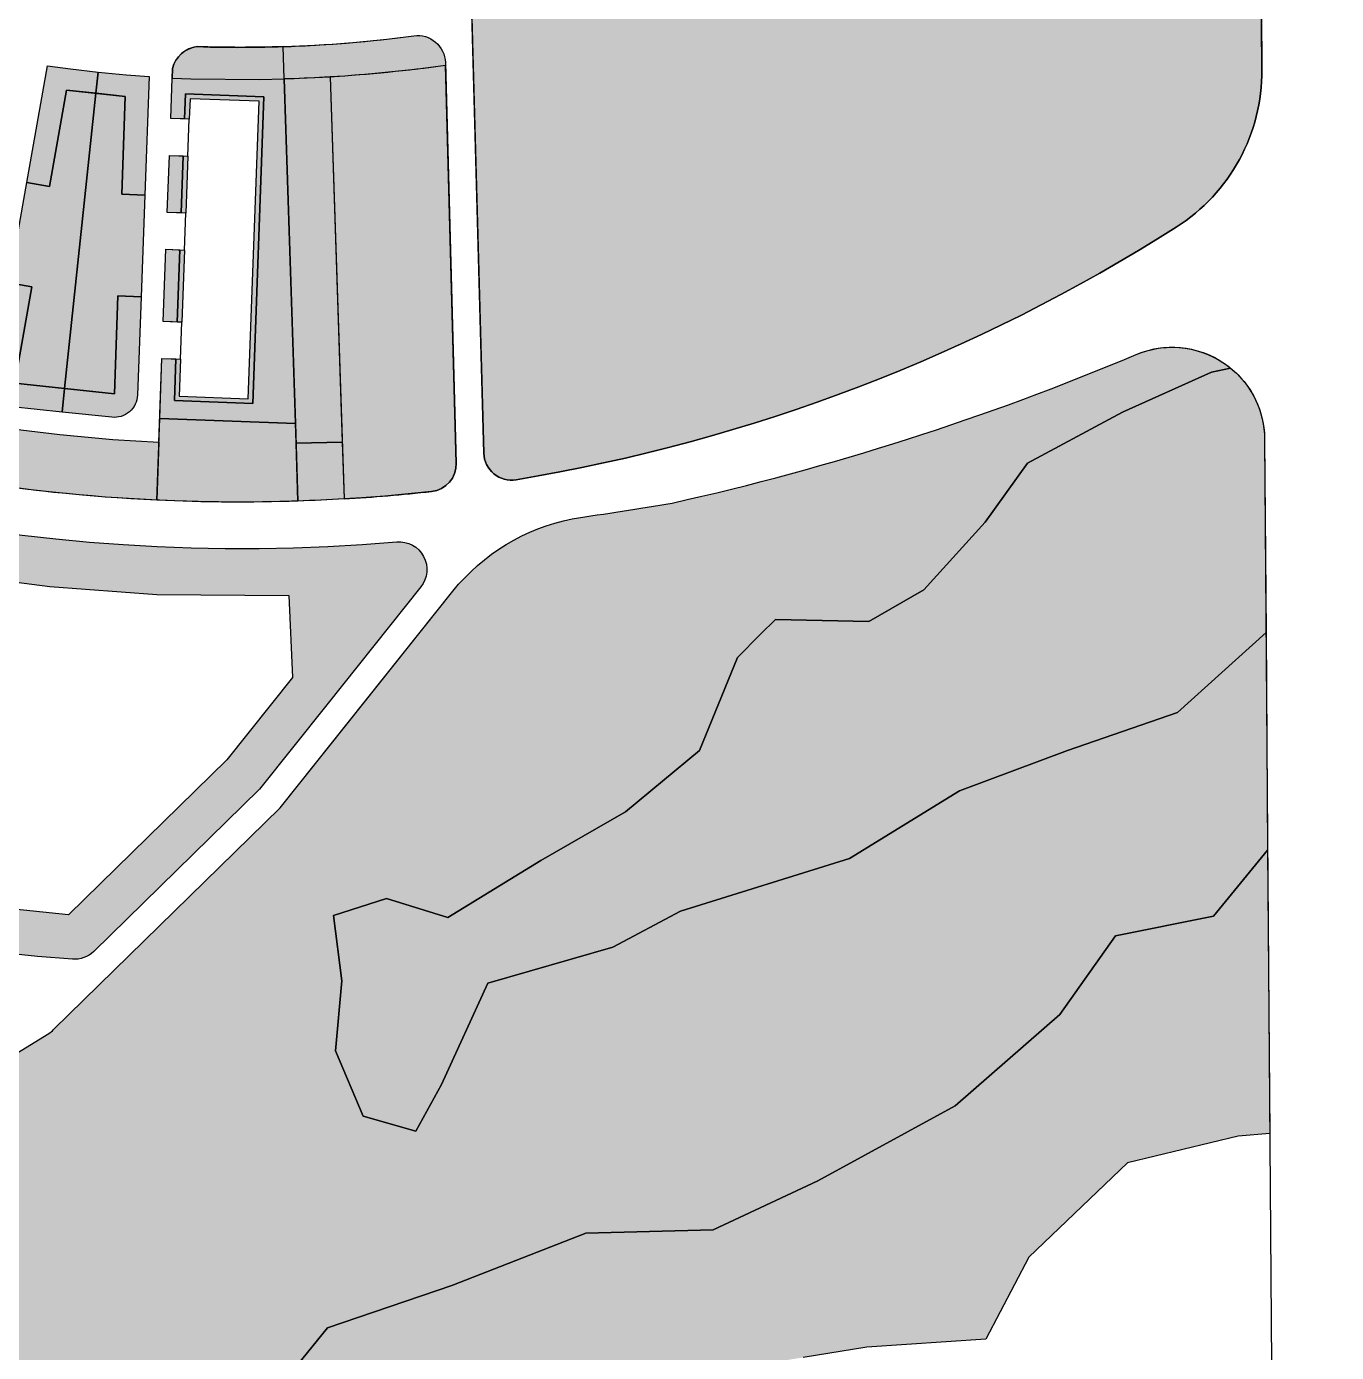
# Model space of a CAD drawing. Header units: millimetres. Extents: x 2240546 to 2245671, y 376439 to 383894.
# Drawn here: x 2243664.8 to 2243948, y 377702.7 to 377989.4 of the extents above; entities that cross this region are included whole.
import ezdxf

# ---------------------------------------------------------------- set-up
doc = ezdxf.new("R2010")
doc.units = ezdxf.units.MM
for name, color, linetype, true_color in [('благоустройство_внутридворовые_дороги', 7, 'Continuous', 0x000000), ('благоустройство_внутридворовые_площадки', 7, 'Continuous', 0x000000), ('благоустройство_внутриквартальные_дороги_парковки', 7, 'Continuous', 0x000000), ('благоустройство_зеленые насаждения', 7, 'Continuous', 0x000000), ('благоустройство_озеленение', 7, 'Continuous', 0x000000), ('благоустройство_отмостка', 7, 'Continuous', 0x000000), ('благоустройство_парковка', 7, 'Continuous', 0x000000), ('благоустройство_спорт', 7, 'Continuous', 0x000000)]:
    doc.layers.add(name, color=color, linetype=linetype, true_color=true_color)
for name, color, linetype, transparency in [('благоустройство_штриховка_внутридомовые_площадки', 221, 'Continuous', 0.5), ('благоустройство_штриховка_зеленые насаждения', 90, 'Continuous', 0.5), ('благоустройство_штриховка_озеленение', 105, 'Continuous', 0.5), ('благоустройство_штриховка_отмостка', 160, 'Continuous', 0.5), ('благоустройство_штриховка_парковка', 252, 'Continuous', 0.5), ('благоустройство_штриховка_спорт', 165, 'Continuous', 0.5)]:
    doc.layers.add(name, color=color, linetype=linetype, transparency=transparency)

msp = doc.modelspace()

# ---------------------------------------------------------------- hatches: boundary and pattern name
at = {"layer": 'благоустройство_штриховка_внутридомовые_площадки'}
h = msp.add_hatch(color=256, dxfattribs=at)
h.dxf.hatch_style = 1
edge = h.paths.add_edge_path()
edge.add_line((2243692.982367867, 377887.0305709508), (2243693.630471155, 377904.6666024731))
edge.add_line((2243693.630471155, 377904.6666024731), (2243722.945252201, 377903.5984786483))
edge.add_line((2243722.945252201, 377903.5984786483), (2243723.494365023, 377886.8356011241))
edge.add_arc((2243710.673171795, 378267.970373356), 381.3503606922254, 267.341100443006, 271.9266763524791, ccw=False)
at = {"layer": 'благоустройство_штриховка_зеленые насаждения'}
h = msp.add_hatch(color=256, dxfattribs=at)
h.dxf.hatch_style = 1
h.paths.add_polyline_path([(2243720.504644438, 377978.1034024819), (2243730.495534666, 377978.5452427517), (2243733.083618623, 377899.5382835084), (2243723.084239158, 377899.3555957269)])
h = msp.add_hatch(color=256, dxfattribs=at)
h.dxf.hatch_style = 1
edge = h.paths.add_edge_path()
edge.add_line((2243932.749508908, 377858.44083773), (2243913.622629077, 377841.1223502195))
edge.add_line((2243913.622629077, 377841.1223502195), (2243889.845833889, 377832.8943852551))
edge.add_line((2243889.845833889, 377832.8943852551), (2243866.526787783, 377824.2088951183))
edge.add_line((2243866.526787783, 377824.2088951183), (2243842.749992595, 377809.5800706239))
edge.add_line((2243842.749992595, 377809.5800706239), (2243806.170235829, 377798.1516758945))
edge.add_line((2243806.170235829, 377798.1516758945), (2243791.538146287, 377790.3804872887))
edge.add_line((2243791.538146287, 377790.3804872887), (2243764.56084425, 377782.6092986828))
edge.add_line((2243764.56084425, 377782.6092986828), (2243754.50064044, 377760.6668107548))
edge.add_line((2243754.50064044, 377760.6668107548), (2243749.014190725, 377750.6094939149))
edge.add_line((2243749.014190725, 377750.6094939149), (2243737.582608031, 377753.8099236799))
edge.add_line((2243737.582608031, 377753.8099236799), (2243731.638409234, 377767.9812230021))
edge.add_line((2243731.638409234, 377767.9812230021), (2243733.010722299, 377783.0668238552))
edge.add_line((2243733.010722299, 377783.0668238552), (2243731.181594334, 377797.2373743636))
edge.add_line((2243731.181594334, 377797.2373743636), (2243742.612242845, 377800.8945804872))
edge.add_line((2243742.612242845, 377800.8945804872), (2243755.872953504, 377796.7805980049))
edge.add_line((2243755.872953504, 377796.7805980049), (2243775.991492762, 377809.1232942654))
edge.add_line((2243775.991492762, 377809.1232942654), (2243794.281838235, 377819.6373874638))
edge.add_line((2243794.281838235, 377819.6373874638), (2243810.285306661, 377832.8943852551))
edge.add_line((2243810.285306661, 377832.8943852551), (2243818.515448324, 377853.0082701213))
edge.add_line((2243818.515448324, 377853.0082701213), (2243823.47, 377858.04))
edge.add_line((2243823.47, 377858.04), (2243826.745589987, 377861.2369838994))
edge.add_line((2243826.745589987, 377861.2369838994), (2243846.865063426, 377860.7794587271))
edge.add_line((2243846.865063426, 377860.7794587271), (2243858.75346102, 377867.636345802))
edge.add_line((2243858.75346102, 377867.636345802), (2243872.013237498, 377882.2651702964))
edge.add_line((2243872.013237498, 377882.2651702964), (2243881.157943144, 377895.0646429154))
edge.add_line((2243881.157943144, 377895.0646429154), (2243901.734231483, 377906.0362612862))
edge.add_line((2243901.734231483, 377906.0362612862), (2243920.939140939, 377914.721751423))
edge.add_line((2243920.939140939, 377914.721751423), (2243925.077165638, 377915.6082812217))
edge.add_arc((2243912.444801908, 377900.1026891121), 20.00000000171073, 0.4183101288052171, 50.8303894447086, ccw=False)
edge.add_line((2243932.444268882, 377900.2487055957), (2243932.749508908, 377858.44083773))
h = msp.add_hatch(color=256, dxfattribs=at)
h.dxf.hatch_style = 1
h.paths.add_polyline_path([(2242926.10558696, 377732.527140624), (2242959.244752154, 377723.2508364759), (2242985.314963663, 377709.5557826686), (2243008.29209923, 377683.9343730196), (2243018.013195046, 377667.1474674342), (2243047.617416306, 377661.4048151488), (2243064.40839999, 377666.2638672651), (2243081.641251666, 377670.240068026), (2243118.757228784, 377664.9384670114), (2243134.222608493, 377653.4531624407), (2243150.571724184, 377633.5744050771), (2243184.65067627, 377608.2922080355), (2243210.795622322, 377604.0539224786), (2243221.395783213, 377611.8243622707), (2243246.834487825, 377616.7695279628), (2243253.193463341, 377604.0539224786), (2243246.834487825, 377594.8697224159), (2243229.168175794, 377589.2176765885), (2243226.341341666, 377574.3821795122), (2243246.127312202, 377563.0788366711), (2243288.525153221, 377560.2528137573), (2243339.402562444, 377558.1336709789), (2243382.507579086, 377561.6658252141), (2243415.71961046, 377574.3821795122), (2243437.625239502, 377580.7403566611), (2243462.356768491, 377584.2725108963), (2243480.907750687, 377593.4844170661), (2243512.000123555, 377592.7782857445), (2243546.624637811, 377605.4946400424), (2243568.530266853, 377621.037017254), (2243629.300661345, 377638.6985372441), (2243656.859958643, 377649.29499995), (2243678.058412062, 377657.0661885558), (2243695.970413906, 377658.5795410488), (2243724.235952646, 377645.8631867508), (2243738.368254925, 377649.3953409861), (2243730.594928163, 377665.6438495193), (2243717.876042948, 377675.5341809036), (2243717.876042948, 377693.1957008936), (2243729.888686722, 377708.0319467838), (2243756.740808398, 377717.2153980327), (2243785.712588578, 377728.5187408738), (2243813.270951696, 377729.2256210091), (2243835.883756361, 377739.8220837149), (2243865.561777983, 377756.0713410618), (2243888.174582648, 377775.8520038304), (2243900.187226421, 377792.8073924988), (2243921.38567984, 377797.0456780557), (2243933.093345666, 377811.3464841414), (2243933.540664082, 377750.0785388726), (2243926.725463012, 377749.5334486243), (2243902.783317645, 377743.7713271825), (2243881.500787864, 377723.3803812464), (2243872.189797858, 377705.6499703957), (2243846.473641252, 377703.8767795479), (2243832.72902442, 377701.6602909882), (2243799.032152691, 377696.3407184447), (2243773.75973244, 377688.8054061552), (2243760.901654137, 377680.3834984418), (2243754.251213899, 377669.3018044566), (2243757.798302196, 377659.5492547937), (2243779.080831977, 377655.1170264878), (2243807.900340524, 377662.2090410654), (2243829.181936123, 377656.4469196238), (2243850.908202259, 377648.0242630966), (2243879.727710807, 377641.3755462311), (2243908.990021528, 377637.8291645354), (2243922.816846359, 377627.4730710281), (2243938.796918944, 377609.6388945887), (2243944.337277067, 377536.3779761394), (2243932.127836365, 377538.8187703334), (2243910.845306584, 377543.6950451649), (2243890.450249514, 377547.6847245725), (2243874.931621443, 377556.5499299979), (2243857.639916314, 377565.8584331352), (2243848.328926308, 377562.7560979652), (2243843.895299482, 377545.4682360127), (2243842.565024598, 377533.9432443157), (2243835.028045831, 377530.8401603319), (2243823.943044585, 377545.9115337246), (2243801.773976276, 377554.7767391501), (2243786.69908456, 377559.6530139815), (2243775.615017496, 377569.4048148307), (2243765.860291135, 377580.043211104), (2243745.90897042, 377588.0225699191), (2243728.173528936, 377594.6712867847), (2243710.438087452, 377601.7633013623), (2243693.590118678, 377603.979789922), (2243687.826216969, 377598.2176684804), (2243680.732040375, 377578.2700202562), (2243676.126524098, 377565.382936434), (2243650.853169666, 377560.9507081282), (2243636.222014305, 377565.382936434), (2243629.571574067, 377576.0213327071), (2243625.390176327, 377586.9966951465), (2243593.483196929, 377581.3259289765), (2243545.267271656, 377557.2238623302), (2243510.523182129, 377539.5016884302), (2243490.669950502, 377523.197767683), (2243488.542818543, 377493.424186053), (2243483.579510636, 377482.0819048993), (2243470.10767489, 377486.3351667302), (2243455.216816989, 377509.728855614), (2243438.19976131, 377518.2353792757), (2243403.455671783, 377509.728855614), (2243366.585384477, 377500.5132053758), (2243335.386514883, 377491.2975551375), (2243331.132250964, 377447.3466836758), (2243337.513646843, 377420.4096083513), (2243335.285623249, 377339.9952536402), (2243344.503195075, 377301.7158971621), (2243364.357360883, 377265.5631715995), (2243387.046768455, 377233.662959054), (2243421.790857982, 377215.2324073913), (2243435.262693728, 377198.9277378304), (2243443.447060484, 377181.6383782505), (2243429.168091661, 377160.226050424), (2243409.178469493, 377154.5155971278), (2243394.900434853, 377165.9357549065), (2243379.19403624, 377183.0656171677), (2243359.918128966, 377192.3449165707), (2243349.208668805, 377201.6234671599), (2243332.0748404, 377207.3331716424), (2243317.082156683, 377206.6195521838), (2243307.801060494, 377208.0475399147), (2243296.378819618, 377224.4637827174), (2243274.247118581, 377218.753329421), (2243262.110228628, 377204.478693808), (2243235.694369853, 377188.0624510053), (2243217.133111658, 377176.6422932267), (2243209.993160156, 377158.0844432346), (2243203.567857731, 377131.6760303841), (2243199.080048361, 377096.6487718165), (2243174.093487741, 377024.5597278513), (2243161.241948711, 376979.5934650088), (2243144.821835202, 376959.6083760994), (2243141.252326542, 376982.4486916568), (2243149.819707835, 377017.4220356379), (2243164.812391553, 377063.8162862113), (2243168.381900213, 377103.7864640299), (2243176.234632428, 377133.0501035284), (2243173.378838664, 377170.1650546989), (2243177.662996401, 377193.0053702564), (2243194.796824805, 377201.570301387), (2243202.650491203, 377208.7079936004), (2243205.505350785, 377229.4067019683), (2243216.928525843, 377242.2540986643), (2243249.055037965, 377257.242353736), (2243295.460518909, 377275.0865842694), (2243309.024838653, 377287.9339809654), (2243295.460518909, 377311.4879159814), (2243279.0404054, 377344.3204015866), (2243266.189800551, 377380.0081138399), (2243269.777058665, 377402.5384205244), (2243269.777058665, 377433.9429183988), (2243270.490773561, 377461.0656995216), (2243256.212738921, 377487.4748611856), (2243240.506340308, 377505.3183429055), (2243217.659990193, 377523.8761928976), (2243186.961842044, 377547.4293790999), (2243169.113364562, 377573.1249213055), (2243124.849962487, 377595.2508685905), (2243079.159130621, 377601.6749413454), (2243035.609443442, 377603.1021802626), (2243015.34330346, 377608.2090897145), (2242985.358870207, 377626.7669397065), (2242958.229296537, 377660.3130447704), (2242943.951261897, 377648.179267533), (2242948.948200348, 377620.3428669517), (2242936.097595499, 377601.7850169596), (2242915.394258435, 377569.6668996267), (2242898.259495849, 377571.8077580025), (2242894.689987189, 377598.9305391252), (2242896.832066057, 377614.6331624693), (2242914.680543539, 377627.4805591651), (2242914.680543539, 377644.6104214264), (2242898.259495849, 377646.7520286159), (2242868.275062595, 377634.6182513785), (2242848.285440427, 377613.9187941969), (2242831.15067784, 377591.7928469118), (2242808.305261907, 377576.8038430264), (2242806.16411722, 377555.3915151999), (2242803.308323456, 377521.1317906774), (2242795.454657059, 377481.8752323175), (2242783.317767106, 377446.1875200641), (2242767.446018314, 377439.7821676518), (2242753.167049492, 377446.754372037), (2242723.182616239, 377430.3381292344), (2242699.622551228, 377432.4789876102), (2242689.627740144, 377451.7504570609), (2242698.908836333, 377467.4530804049), (2242710.33201139, 377492.4342543381), (2242727.465839794, 377496.7167199034), (2242732.463712428, 377513.8465821646), (2242730.321633559, 377530.9771932396), (2242744.599668199, 377567.3785249515), (2242754.595413465, 377589.5044722366), (2242777.440829398, 377613.7720267113), (2242800.999960227, 377638.0395811858), (2242830.280954584, 377669.0913878062), (2242855.268449386, 377680.5115455849), (2242875.258071555, 377689.7900961741), (2242891.678185063, 377706.9199584353), (2242892.392834141, 377724.7641889689), (2242898.818136565, 377735.4699784752)])
at = {"layer": 'благоустройство_штриховка_озеленение'}
h = msp.add_hatch(color=256, dxfattribs=at)
h.dxf.hatch_style = 1
edge = h.paths.add_edge_path()
edge.add_line((2243823.017900028, 378339.8824839504), (2243862.783428554, 378356.3869140588))
edge.add_line((2243862.783428554, 378356.3869140588), (2243929.674388277, 378356.3869140588))
edge.add_line((2243929.674388277, 378356.3869140588), (2243931.861215329, 377980.1079108783))
edge.add_arc((2243891.862281383, 377979.8158779129), 40.00000000064896, -57.51696146450041, 0.41831012599982387, ccw=False)
edge.add_arc((2243708.177383625, 378268.3318569487), 382.0257473110445, 279.41204480331146, 302.48303853548856, ccw=False)
edge.add_arc((2243769.670136509, 377897.3682415037), 5.999999999384448, 181.5628942696199, 279.41204480404093, ccw=False)
edge.add_line((2243763.672368582, 377897.2045958942), (2243756.538698326, 378158.7630841313))
edge.add_arc((2243708.05393226, 378279.3194087956), 129.9407555659616, 291.9087691513809, 387.7802836440335)
h = msp.add_hatch(color=256, dxfattribs=at)
h.dxf.hatch_style = 1
edge = h.paths.add_edge_path()
edge.add_line((2243750.065189532, 377868.2842828212), (2243729.729840603, 377842.7888543669))
edge.add_line((2243729.729840603, 377842.7888543669), (2243715.164217213, 377824.5272149753))
edge.add_line((2243715.164217213, 377824.5272149753), (2243679.390310575, 377789.4594794274))
edge.add_arc((2243675.190170497, 377793.7441991757), 6.000000000040395, 265.6852534257291, 314.428877117389, ccw=False)
edge.add_arc((2243710.997436291, 378268.3318569419), 481.9365558429726, 209.3766212396923, 265.6852534258702, ccw=False)
edge.add_arc((2243296.259636924, 378034.8620238502), 6.000000000040554, 129.573413570651, 209.3766212378779, ccw=False)
edge.add_line((2243292.437238602, 378039.4868774768), (2243356.635538968, 378092.5461730609))
edge.add_arc((2243359.001608998, 378089.5763913987), 3.797089742026076, 26.18548165470179, 128.544863079497, ccw=False)
edge.add_arc((2243711.505055718, 378267.761085825), 391.1822117079377, 206.8219656373001, 274.8918008137009)
edge.add_arc((2243745.37450766, 377872.0256065943), 5.999999999999047, -38.576130654556096, 94.89180081271451, ccw=False)
h.paths.add_polyline_path([(2243300.752326224, 378034.034505347), (2243328.166667989, 378056.6922027413), (2243355.577207067, 378079.3467572508), (2243368.568230068, 378056.8141121496), (2243381.221554879, 378037.6070411429), (2243394.954826703, 378019.1523657622), (2243409.722348829, 378001.5122296812), (2243425.474227178, 377984.7463450734), (2243442.158586183, 377968.909690956), (2243459.725024809, 377954.05051456), (2243478.108191085, 377940.2239661592), (2243497.253144562, 377927.4708906144), (2243517.095288005, 377915.8343315073), (2243537.571119912, 377905.3514855703), (2243558.614575407, 377896.056396552), (2243580.155417634, 377887.9802562156), (2243602.122605566, 377881.1496764554), (2243624.444360254, 377875.5869238779), (2243647.047523738, 377871.3101902045), (2243669.856592242, 377868.333588442), (2243693.02170411, 377866.6567493176), (2243721.561479864, 377866.4323857408), (2243722.302927638, 377848.7126170077), (2243708.099357251, 377830.9049012956), (2243673.8749137, 377797.3560426864), (2243650.957872407, 377799.7258923344), (2243621.097379521, 377804.5277182259), (2243597.657290986, 377809.6922263389), (2243574.508970398, 377816.0408024475), (2243551.71375477, 377823.5566237076), (2243529.33039021, 377832.220192725), (2243507.415410726, 377842.0096100857), (2243486.026496996, 377852.8990997235), (2243465.217022425, 377864.8615513959), (2243445.042621611, 377877.8650390867), (2243426.021325357, 377891.5229989057), (2243407.252429103, 377906.4820677938), (2243389.266241506, 377922.3761696066), (2243372.110451031, 377939.1633430788), (2243355.829265494, 377956.8003661568), (2243340.465435142, 377975.2408549956), (2243326.058187414, 377994.4375817704), (2243312.643968228, 378014.3420662411)], flags=16)
h = msp.add_hatch(color=256, dxfattribs=at)
h.dxf.hatch_style = 1
edge = h.paths.add_edge_path()
edge.add_line((2243720.504644438, 377978.1034024819), (2243720.275463672, 377985.0996497744))
edge.add_arc((2243710.997436294, 378268.3318569431), 283.3841297068243, 271.8762053738434, 277.619483384973)
edge.add_arc((2243749.367874886, 377981.50284173), 5.99999999957218, 1.5628946272573216, 97.61948339181077, ccw=False)
edge.add_line((2243755.365642812, 377981.6664873768), (2243755.383645699, 377981.006664507))
edge.add_arc((2243711.274812669, 378299.9531478698), 321.9820622344141, 271.6426469667404, 277.8737994059968, ccw=False)
h = msp.add_hatch(color=256, dxfattribs=at)
h.dxf.hatch_style = 1
h.paths.add_polyline_path([(2243696.015547224, 377969.5687219593), (2243696.337074144, 377978.3180356045), (2243700.33336414, 377978.1436070934), (2243715.293039562, 377977.9795010404), (2243720.504644438, 377978.1034024819), (2243722.945252201, 377903.5984786483), (2243693.630471155, 377904.6666024731), (2243694.108233342, 377917.6673529187), (2243697.123845001, 377917.5574769363), (2243696.795791956, 377908.5539093772), (2243713.740156685, 377907.9365292459), (2243716.156769899, 377974.261596712), (2243699.212405577, 377974.8789879825), (2243699.014939383, 377969.459436946)])
h.paths.add_polyline_path([(2243695.72173876, 377961.5736763349), (2243698.723629454, 377961.4643002857), (2243698.275210277, 377949.1572294782), (2243695.269473624, 377949.2667456577)], flags=17)
h.paths.add_polyline_path([(2243694.975681387, 377941.272141591), (2243697.983916403, 377941.1625343818), (2243697.415138875, 377925.5521720327), (2243694.402025579, 377925.6619569854)], flags=17)
h = msp.add_hatch(color=256, dxfattribs=at)
h.dxf.hatch_style = 1
edge = h.paths.add_edge_path()
edge.add_line((2242923.682479875, 377744.1857762075), (2242974.262865728, 377776.518730325))
edge.add_line((2242974.262865728, 377776.518730325), (2243057.683007213, 377845.4646980453))
edge.add_arc((2243060.768006885, 377841.5656787769), 4.971878340470306, 35.32044111919868, 128.3519092561757, ccw=False)
edge.add_arc((2243711.666608685, 378268.5759024458), 773.495672618666, 213.2529494136134, 239.2672468696787)
edge.add_line((2243316.383735714, 377603.7097460686), (2243369.543930257, 377690.0159979114))
edge.add_arc((2243374.652594238, 377686.8693246951), 6.000000000352044, 85.96080380920938, 148.3690754921546, ccw=False)
edge.add_line((2243375.075227599, 377692.8544212726), (2243437.107847537, 377688.4740316892))
edge.add_line((2243437.107847537, 377688.4740316892), (2243530.383103827, 377700.3527909064))
edge.add_line((2243530.383103827, 377700.3527909064), (2243607.704572846, 377733.6854872365))
edge.add_line((2243607.704572846, 377733.6854872365), (2243628.414354171, 377746.4006382545))
edge.add_line((2243628.414354171, 377746.4006382545), (2243669.64213812, 377771.7131942312))
edge.add_arc((2243666.5028076, 377776.8263736579), 5.9999999966678, 301.5486095387055, 314.4288771115654)
edge.add_line((2243670.702947676, 377772.5416539116), (2243719.626234031, 377820.4992025628))
edge.add_line((2243719.626234031, 377820.4992025628), (2243756.993676799, 377867.3486058836))
edge.add_arc((2243791.279253869, 377839.9216651588), 43.90601180445686, 101.15434504365908, 141.3417415842242, ccw=False)
edge.add_arc((2243483.281523343, 379848.8212801886), 1988.507664001283, 278.6627116322417, 279.2932265359462)
edge.add_arc((2243676.117870132, 378459.5026481246), 587.2715478480968, 282.6172733274318, 292.9023586187985)
edge.add_arc((2243912.444801909, 377900.1026891103), 20.00000000205772, 50.83038945086571, 112.90235861518241, ccw=False)
edge.add_line((2243925.077165638, 377915.6082812216), (2243920.939140939, 377914.721751423))
edge.add_line((2243920.939140939, 377914.721751423), (2243901.734231483, 377906.0362612862))
edge.add_line((2243901.734231483, 377906.0362612862), (2243881.157943144, 377895.0646429154))
edge.add_line((2243881.157943144, 377895.0646429154), (2243872.013237498, 377882.2651702964))
edge.add_line((2243872.013237498, 377882.2651702964), (2243858.75346102, 377867.636345802))
edge.add_line((2243858.75346102, 377867.636345802), (2243846.865063426, 377860.7794587271))
edge.add_line((2243846.865063426, 377860.7794587271), (2243826.745589987, 377861.2369838994))
edge.add_line((2243826.745589987, 377861.2369838994), (2243823.47, 377858.04))
edge.add_line((2243823.47, 377858.04), (2243818.515448324, 377853.0082701213))
edge.add_line((2243818.515448324, 377853.0082701213), (2243810.285306661, 377832.8943852551))
edge.add_line((2243810.285306661, 377832.8943852551), (2243794.281838235, 377819.6373874638))
edge.add_line((2243794.281838235, 377819.6373874638), (2243775.991492762, 377809.1232942654))
edge.add_line((2243775.991492762, 377809.1232942654), (2243755.872953504, 377796.7805980049))
edge.add_line((2243755.872953504, 377796.7805980049), (2243742.612242845, 377800.8945804872))
edge.add_line((2243742.612242845, 377800.8945804872), (2243731.181594334, 377797.2373743636))
edge.add_line((2243731.181594334, 377797.2373743636), (2243733.010722299, 377783.0668238552))
edge.add_line((2243733.010722299, 377783.0668238552), (2243731.638409234, 377767.9812230021))
edge.add_line((2243731.638409234, 377767.9812230021), (2243737.582608031, 377753.8099236799))
edge.add_line((2243737.582608031, 377753.8099236799), (2243749.014190725, 377750.6094939149))
edge.add_line((2243749.014190725, 377750.6094939149), (2243754.50064044, 377760.6668107548))
edge.add_line((2243754.50064044, 377760.6668107548), (2243764.56084425, 377782.6092986828))
edge.add_line((2243764.56084425, 377782.6092986828), (2243791.538146287, 377790.3804872887))
edge.add_line((2243791.538146287, 377790.3804872887), (2243806.170235829, 377798.1516758945))
edge.add_line((2243806.170235829, 377798.1516758945), (2243842.749992595, 377809.5800706239))
edge.add_line((2243842.749992595, 377809.5800706239), (2243866.526787783, 377824.2088951183))
edge.add_line((2243866.526787783, 377824.2088951183), (2243889.845833889, 377832.8943852551))
edge.add_line((2243889.845833889, 377832.8943852551), (2243913.622629077, 377841.1223502195))
edge.add_line((2243913.622629077, 377841.1223502195), (2243932.749508908, 377858.44083773))
edge.add_line((2243932.749508908, 377858.44083773), (2243933.093345666, 377811.3464841414))
edge.add_line((2243933.093345666, 377811.3464841414), (2243921.38567984, 377797.0456780557))
edge.add_line((2243921.38567984, 377797.0456780557), (2243900.187226421, 377792.8073924988))
edge.add_line((2243900.187226421, 377792.8073924988), (2243888.174582648, 377775.8520038304))
edge.add_line((2243888.174582648, 377775.8520038304), (2243865.561777983, 377756.0713410618))
edge.add_line((2243865.561777983, 377756.0713410618), (2243835.883756361, 377739.8220837149))
edge.add_line((2243835.883756361, 377739.8220837149), (2243813.270951696, 377729.2256210091))
edge.add_line((2243813.270951696, 377729.2256210091), (2243785.712588578, 377728.5187408738))
edge.add_line((2243785.712588578, 377728.5187408738), (2243756.740808398, 377717.2153980327))
edge.add_line((2243756.740808398, 377717.2153980327), (2243729.888686722, 377708.0319467838))
edge.add_line((2243729.888686722, 377708.0319467838), (2243717.876042948, 377693.1957008936))
edge.add_line((2243717.876042948, 377693.1957008936), (2243717.876042948, 377675.5341809036))
edge.add_line((2243717.876042948, 377675.5341809036), (2243730.594928163, 377665.6438495193))
edge.add_line((2243730.594928163, 377665.6438495193), (2243738.368254925, 377649.3953409861))
edge.add_line((2243738.368254925, 377649.3953409861), (2243724.235952646, 377645.8631867508))
edge.add_line((2243724.235952646, 377645.8631867508), (2243695.970413906, 377658.5795410488))
edge.add_line((2243695.970413906, 377658.5795410488), (2243678.058412062, 377657.0661885558))
edge.add_line((2243678.058412062, 377657.0661885558), (2243656.859958643, 377649.29499995))
edge.add_line((2243656.859958643, 377649.29499995), (2243629.300661345, 377638.6985372441))
edge.add_line((2243629.300661345, 377638.6985372441), (2243568.530266853, 377621.037017254))
edge.add_line((2243568.530266853, 377621.037017254), (2243546.624637811, 377605.4946400424))
edge.add_line((2243546.624637811, 377605.4946400424), (2243512.000123555, 377592.7782857445))
edge.add_line((2243512.000123555, 377592.7782857445), (2243480.907750687, 377593.4844170661))
edge.add_line((2243480.907750687, 377593.4844170661), (2243462.356768491, 377584.2725108963))
edge.add_line((2243462.356768491, 377584.2725108963), (2243437.625239502, 377580.7403566611))
edge.add_line((2243437.625239502, 377580.7403566611), (2243415.71961046, 377574.3821795122))
edge.add_line((2243415.71961046, 377574.3821795122), (2243382.507579086, 377561.6658252141))
edge.add_line((2243382.507579086, 377561.6658252141), (2243339.402562444, 377558.1336709789))
edge.add_line((2243339.402562444, 377558.1336709789), (2243288.525153221, 377560.2528137573))
edge.add_line((2243288.525153221, 377560.2528137573), (2243246.127312202, 377563.0788366711))
edge.add_line((2243246.127312202, 377563.0788366711), (2243226.341341666, 377574.3821795122))
edge.add_line((2243226.341341666, 377574.3821795122), (2243229.168175794, 377589.2176765885))
edge.add_line((2243229.168175794, 377589.2176765885), (2243246.834487825, 377594.8697224159))
edge.add_line((2243246.834487825, 377594.8697224159), (2243253.193463341, 377604.0539224786))
edge.add_line((2243253.193463341, 377604.0539224786), (2243246.834487825, 377616.7695279628))
edge.add_line((2243246.834487825, 377616.7695279628), (2243221.395783213, 377611.8243622707))
edge.add_line((2243221.395783213, 377611.8243622707), (2243210.795622322, 377604.0539224786))
edge.add_line((2243210.795622322, 377604.0539224786), (2243184.65067627, 377608.2922080355))
edge.add_line((2243184.65067627, 377608.2922080355), (2243150.571724184, 377633.5744050771))
edge.add_line((2243150.571724184, 377633.5744050771), (2243134.222608493, 377653.4531624407))
edge.add_line((2243134.222608493, 377653.4531624407), (2243118.757228784, 377664.9384670114))
edge.add_line((2243118.757228784, 377664.9384670114), (2243081.641251666, 377670.240068026))
edge.add_line((2243081.641251666, 377670.240068026), (2243064.40839999, 377666.2564613598))
edge.add_line((2243064.40839999, 377666.2564613598), (2243047.617416306, 377661.4048151488))
edge.add_line((2243047.617416306, 377661.4048151488), (2243018.013195046, 377667.1474674342))
edge.add_line((2243018.013195046, 377667.1474674342), (2243008.29209923, 377683.9343730196))
edge.add_line((2243008.29209923, 377683.9343730196), (2242985.314963663, 377709.5557826686))
edge.add_line((2242985.314963663, 377709.5557826686), (2242959.244752154, 377723.2508364759))
edge.add_line((2242959.244752154, 377723.2508364759), (2242926.10558696, 377732.527140624))
edge.add_line((2242926.10558696, 377732.527140624), (2242908.426764051, 377734.4337280284))
edge.add_line((2242908.426764051, 377734.4337280284), (2242923.682479875, 377744.1857762075))
h.paths.add_polyline_path([(2242983.224718738, 377771.6009037461), (2243009.315919179, 377793.1650371956), (2243032.546035811, 377812.3645116018), (2243059.66294696, 377834.7763853711), (2243073.847121645, 377814.18822276), (2243087.471093042, 377795.6566373723), (2243101.633794222, 377777.5336136232), (2243116.323210713, 377759.8345321163), (2243131.526383101, 377742.5750096861), (2243147.23043024, 377725.769669899), (2243163.421698079, 377709.4331408563), (2243180.086227901, 377693.5795166013), (2243197.209505356, 377678.2226077802), (2243174.239261648, 377651.8148784374), (2243156.337475169, 377667.8696596656), (2243138.938607399, 377684.4215734935), (2243122.022351129, 377701.4889581695), (2243105.615116408, 377719.0461666101), (2243089.722206786, 377737.0883985978), (2243074.383973263, 377755.5689277814), (2243059.579474415, 377774.5129004652), (2243036.540317861, 377757.0476586179), (2243025.288760045, 377748.5182153656)], flags=16)
h.paths.add_polyline_path([(2243348.917691199, 377643.1816066711), (2243361.299938503, 377663.2843426232), (2243373.682185807, 377683.3870785751), (2243401.328375536, 377680.6948863776), (2243429.547112735, 377679.9162450681), (2243423.649470114, 377638.6459998512), (2243420.435720064, 377606.9027479099), (2243386.96900661, 377622.6383120015)], flags=16)
h = msp.add_hatch(color=256, dxfattribs=at)
h.dxf.hatch_style = 1
edge = h.paths.add_edge_path()
edge.add_line((2243650.692341889, 377904.116443027), (2243655.631366032, 377903.3329933709))
edge.add_line((2243655.631366032, 377903.3329933709), (2243660.582186398, 377902.6162916153))
edge.add_line((2243660.582186398, 377902.6162916153), (2243672.001657775, 377901.2230166824))
edge.add_line((2243672.001657775, 377901.2230166824), (2243683.459072263, 377900.1862191156))
edge.add_line((2243683.459072263, 377900.1862191156), (2243688.449976712, 377899.8468718877))
edge.add_line((2243688.449976712, 377899.8468718877), (2243693.443370385, 377899.5752611852))
edge.add_line((2243693.443370385, 377899.5752611852), (2243692.982367867, 377887.0305709508))
edge.add_arc((2243710.673171794, 378267.9703733429), 381.350360679058, 260.617229721538, 267.3411004430541, ccw=False)
edge.add_line((2243648.501898037, 377891.7220108088), (2243650.692341889, 377904.116443027))
h = msp.add_hatch(color=256, dxfattribs=at)
h.dxf.hatch_style = 1
edge = h.paths.add_edge_path()
edge.add_line((2243723.084239163, 377899.355595727), (2243733.083618653, 377899.5382825885))
edge.add_line((2243733.083618653, 377899.5382825885), (2243733.486393091, 377887.302992912))
edge.add_arc((2243710.673171793, 378267.970373379), 381.3503607151902, 271.92667635257305, 273.42960781023095, ccw=False)
edge.add_line((2243723.494365023, 377886.8356011241), (2243723.084239163, 377899.355595727))
at = {"layer": 'благоустройство_штриховка_отмостка'}
h = msp.add_hatch(color=256, dxfattribs=at)
h.dxf.hatch_style = 1
h.paths.add_polyline_path([(2243699.014939383, 377969.459436946), (2243699.212405577, 377974.8789879825), (2243716.156769899, 377974.261596712), (2243713.740156685, 377907.9365292459), (2243696.795791956, 377908.5539093772), (2243697.123845001, 377917.5574769363), (2243698.12318188, 377917.5210653774), (2243697.831540569, 377909.5168346913), (2243712.777231539, 377908.9722776777), (2243715.12102131, 377973.2986720549), (2243700.175330699, 377973.8432388937), (2243700.014276262, 377969.4230253872)])
h.paths.add_polyline_path([(2243698.723629421, 377961.464300287), (2243699.7229663, 377961.427888728), (2243699.274540229, 377949.1208181717), (2243698.275210277, 377949.1572294782)], flags=17)
h.paths.add_polyline_path([(2243697.983916403, 377941.1625343818), (2243698.983247753, 377941.1261230244), (2243698.414472956, 377925.5157605757), (2243697.415138875, 377925.5521720327)], flags=17)
at = {"layer": 'благоустройство_штриховка_парковка'}
h = msp.add_hatch(color=256, dxfattribs=at)
h.dxf.hatch_style = 1
edge = h.paths.add_edge_path()
edge.add_line((2243720.504644438, 377978.1034024819), (2243720.275463672, 377985.0996497744))
edge.add_arc((2243710.997436293, 378268.3318569427), 283.3841297063742, 268.12379462615354, 271.8762053739406, ccw=False)
edge.add_arc((2243702.445541237, 377978.9331398096), 6.209115339172921, 96.71589050907671, 166.2707216248834)
edge.add_line((2243696.41383294, 377980.4067775948), (2243696.337074141, 377978.3180356047))
edge.add_line((2243696.337074141, 377978.3180356047), (2243700.33336414, 377978.1436070934))
edge.add_line((2243700.33336414, 377978.1436070934), (2243715.293039562, 377977.9795010404))
edge.add_line((2243715.293039562, 377977.9795010404), (2243720.504644438, 377978.1034024819))
h = msp.add_hatch(color=256, dxfattribs=at)
h.dxf.hatch_style = 1
h.paths.add_polyline_path([(2243664.886618608, 377955.7030185246), (2243669.34847611, 377980.9500431459), (2243674.306665681, 377980.2750393921), (2243680.324231123, 377979.5722730844), (2243679.841347737, 377975.0263769275), (2243673.498082599, 377975.6997437911), (2243669.809783909, 377954.8298330461)])
h = msp.add_hatch(color=256, dxfattribs=at)
h.dxf.hatch_style = 1
h.paths.add_polyline_path([(2243685.406632455, 377953.1827610461), (2243686.184614043, 377974.3530099401), (2243679.841347737, 377975.0263769275), (2243680.324231124, 377979.5722730843), (2243686.355208891, 377978.9951959159), (2243691.344558271, 377978.6135330987), (2243690.403316979, 377953.0007000655)])
h = msp.add_hatch(color=256, dxfattribs=at)
h.dxf.hatch_style = 1
edge = h.paths.add_edge_path()
edge.add_line((2243672.519106921, 377906.0943171872), (2243661.750945388, 377907.2333073258))
edge.add_arc((2243662.276880818, 377912.2055695798), 5.000000000008387, 169.9777147103667, 263.96205450534103, ccw=False)
edge.add_line((2243657.35318013, 377913.0757256156), (2243661.057931325, 377934.0387313928))
edge.add_line((2243661.057931325, 377934.0387313928), (2243665.981096627, 377933.1655459144))
edge.add_line((2243665.981096627, 377933.1655459144), (2243662.294326105, 377912.3042821739))
edge.add_line((2243662.294326105, 377912.3042821739), (2243673.057746285, 377911.1657935467))
edge.add_line((2243673.057746285, 377911.1657935467), (2243672.519106921, 377906.0943171872))
h = msp.add_hatch(color=256, dxfattribs=at)
h.dxf.hatch_style = 1
edge = h.paths.add_edge_path()
edge.add_line((2243672.519106921, 377906.0943171872), (2243673.057746285, 377911.1657935467))
edge.add_line((2243673.057746285, 377911.1657935467), (2243683.820722252, 377910.0273519047))
edge.add_line((2243683.820722252, 377910.0273519047), (2243684.598703817, 377931.197600177))
edge.add_line((2243684.598703817, 377931.197600177), (2243689.595388341, 377931.0155391963))
edge.add_line((2243689.595388341, 377931.0155391963), (2243688.813668404, 377909.7435632816))
edge.add_arc((2243683.817041178, 377909.9271834169), 4.999999999440782, 263.9620544993329, 357.89539499756205, ccw=False)
edge.add_line((2243683.291105747, 377904.9549211634), (2243672.519106921, 377906.0943171872))
at = {"layer": 'благоустройство_штриховка_спорт'}
h = msp.add_hatch(color=256, dxfattribs=at)
h.dxf.hatch_style = 1
edge = h.paths.add_edge_path()
edge.add_arc((2243710.673171794, 378267.9703733359), 381.350360672224, 273.4296078105477, 276.2799669965514)
edge.add_arc((2243751.731536876, 377894.872391683), 6.000000000049241, 276.279966995842, 361.5628946304699)
edge.add_line((2243757.729304803, 377895.0360373303), (2243755.383645699, 377981.006664507))
edge.add_arc((2243711.293361017, 378299.7854740705), 321.8134282934874, 273.41852273586903, 277.874617754538, ccw=False)
edge.add_line((2243730.482801019, 377978.5446796149), (2243733.486393091, 377887.302992912))
h = msp.add_hatch(color=256, dxfattribs=at)
h.dxf.hatch_style = 1
h.paths.add_polyline_path([(2243664.886618608, 377955.7030185245), (2243669.809783909, 377954.8298330461), (2243673.498082599, 377975.699743791), (2243679.835051552, 377975.0270452966), (2243673.057746285, 377911.1657935467), (2243662.294326105, 377912.3042821739), (2243665.981096627, 377933.1655459144), (2243661.057931325, 377934.0387313928)])
h = msp.add_hatch(color=256, dxfattribs=at)
h.dxf.hatch_style = 1
h.paths.add_polyline_path([(2243679.835051552, 377975.0270452966), (2243686.184614043, 377974.3530099401), (2243685.406632455, 377953.1827610461), (2243690.403316979, 377953.0007000655), (2243689.595388341, 377931.0155391964), (2243684.598703817, 377931.197600177), (2243683.820722265, 377910.0273519042), (2243673.057746285, 377911.1657935467)])

# ---------------------------------------------------------------- linework, layer by layer
at = {"layer": 'благоустройство_внутридворовые_дороги'}
for points in [[(2243535.701800714, 378282.7077822734, 0.4291603949625217), (2243541.495360422, 378276.2202660631), (2243593.66338039, 378274.5991036266, 0.1380207167585257), (2243596.439910189, 378273.3675566014), (2243598.267597921, 378273.3053405599), (2243598.074729637, 378267.63955102), (2243596.361065824, 378267.6978855905, 0.1255428026234665), (2243593.567618764, 378266.5982176082), (2243541.409578215, 378268.2190699261, 0.4339878411746146), (2243535.22709515, 378262.0061746162, 0.4850657422226442), (2243758.169458137, 378098.8915201278), (2243763.672368582, 377897.2045958942, 0.4549315885509788), (2243770.651336653, 377891.4490146732, 0.1010076244227595), (2243913.344277894, 377946.0738592129, 0.2583162855479476), (2243931.861215329, 377980.1079108783), (2243930.850779207, 378118.5045044117), (2243928.672157575, 378559.0517327417, 0.2579885035923074)], [(2243660.582186398, 377902.6162916153), (2243672.00172725, 377901.2230082059), (2243683.459072263, 377900.1862191156), (2243688.449976711, 377899.8468718877), (2243693.443370385, 377899.5752611852), (2243694.108233342, 377917.6673529187), (2243698.12318188, 377917.5210653774), (2243698.414472956, 377925.5157605757), (2243694.402025579, 377925.6619569854), (2243694.975681387, 377941.272141591), (2243698.983247753, 377941.1261230244), (2243699.274540229, 377949.1208181717), (2243695.269473624, 377949.2667456577), (2243695.72173876, 377961.5736763349), (2243699.7229663, 377961.427888728), (2243700.014276262, 377969.4230253872), (2243696.015547224, 377969.5687219593), (2243696.41383294, 377980.4067775948, -0.3048268102001328), (2243701.607773648, 377985.10332871, 0.04155519079700203), (2243748.572314217, 377987.449864785, -0.4455245784812911), (2243755.365642812, 377981.6664873768), (2243757.729304803, 377895.0360373303, -0.390300609908419), (2243752.38785752, 377888.9083961085, -0.4472081609823994), (2243329.323373105, 378268.6250746555, -0.4231156094316615)], [(2243064.824718433, 377844.4401640613, 0.1120346431374436), (2243311.237947851, 377606.7961481902), (2243316.383735714, 377603.7097460686), (2243369.543930257, 377690.0159979114, -0.2792439227772971), (2243375.075227599, 377692.8544212725), (2243437.107847537, 377688.4740316892), (2243530.383103827, 377700.3527909064), (2243607.704572846, 377733.6854872365), (2243669.64213812, 377771.7131942312, 0.05626001477967629), (2243670.702947676, 377772.5416539116), (2243719.626234031, 377820.4992025628), (2243734.420522475, 377839.047530594), (2243756.993676799, 377867.3486058836, -0.1771701965277701), (2243782.785520157, 377882.99827552, 0.002751147201877012), (2243804.399967968, 377886.4131487558, 0.04490730174191809), (2243904.661564489, 377918.5260768375, -0.5344216523714145), (2243932.444268882, 377900.2487055957), (2243934.113907504, 377671.5629997931), (2243951.560183956, 377440.8684836323)]]:
    msp.add_lwpolyline(points, format="xyb", dxfattribs=at)
msp.add_lwpolyline([(2243750.065189531, 377868.2842828213), (2243729.729840603, 377842.788854367), (2243715.164217213, 377824.5272149755), (2243679.390310575, 377789.4594794276, -0.2159501796887479), (2243674.738758239, 377787.7612043594, -0.2507588605942278), (2243291.031152652, 378031.9187344954, -0.3629981177688105), (2243292.437238601, 378039.486877477), (2243356.635538967, 378092.5461730611, -0.4789018233249984), (2243362.409004237, 378091.2519653875, 0.3060639078991063), (2243744.862861604, 377878.0037516508, -0.6585520208464942)], format="xyb", close=True, dxfattribs=at)
at = {"layer": 'благоустройство_внутридворовые_площадки'}
msp.add_lwpolyline([(2243692.982367867, 377887.0305709508), (2243693.630471155, 377904.6666024731), (2243722.945252201, 377903.5984786483), (2243723.494365023, 377886.8356011241, -0.02001101986557038)], format="xyb", close=True, dxfattribs=at)
at = {"layer": 'благоустройство_внутриквартальные_дороги_парковки'}
msp.add_lwpolyline([(2243662.294326105, 377912.3042821739), (2243665.981096627, 377933.1655459144), (2243661.057931324, 377934.0387313931), (2243664.886618608, 377955.7030185245), (2243669.809783909, 377954.8298330461), (2243673.498082599, 377975.699743791), (2243686.184614043, 377974.3530099401), (2243685.406632455, 377953.1827610461), (2243690.403316979, 377953.0007000655), (2243689.595388341, 377931.0155391964), (2243684.598703817, 377931.197600177), (2243683.820722265, 377910.0273519042), (2243662.294326105, 377912.3042821739)], close=True, dxfattribs=at)
at = {"layer": 'благоустройство_зеленые насаждения'}
msp.add_lwpolyline([(2243720.504644438, 377978.1034024819), (2243730.495534666, 377978.5452427517), (2243733.083618623, 377899.5382835084), (2243723.084239158, 377899.3555957269)], close=True, dxfattribs=at)
msp.add_lwpolyline([(2243932.749508908, 377858.44083773), (2243913.622629077, 377841.1223502195), (2243889.845833889, 377832.8943852551), (2243866.526787783, 377824.2088951183), (2243842.749992595, 377809.5800706239), (2243806.170235829, 377798.1516758945), (2243791.538146287, 377790.3804872887), (2243764.56084425, 377782.6092986828), (2243754.50064044, 377760.6668107548), (2243749.014190725, 377750.6094939149), (2243737.582608031, 377753.8099236799), (2243731.638409234, 377767.9812230021), (2243733.010722299, 377783.0668238552), (2243731.181594334, 377797.2373743636), (2243742.612242845, 377800.8945804872), (2243755.872953504, 377796.7805980049), (2243775.991492762, 377809.1232942654), (2243794.281838235, 377819.6373874638), (2243810.285306661, 377832.8943852551), (2243818.515448324, 377853.0082701213), (2243823.47, 377858.04), (2243826.745589987, 377861.2369838994), (2243846.865063426, 377860.7794587271), (2243858.75346102, 377867.636345802), (2243872.013237498, 377882.2651702964), (2243881.157943144, 377895.0646429154), (2243901.734231483, 377906.0362612862), (2243920.939140939, 377914.721751423), (2243925.077165638, 377915.6082812217, -0.2235818229133857), (2243932.444268882, 377900.2487055957)], format="xyb", close=True, dxfattribs=at)
msp.add_lwpolyline([(2243717.876042948, 377693.1957008936), (2243729.888686722, 377708.0319467838), (2243756.740808398, 377717.2153980327), (2243785.712588578, 377728.5187408738), (2243813.270951696, 377729.2256210091), (2243835.883756361, 377739.8220837149), (2243865.561777983, 377756.0713410618), (2243888.174582648, 377775.8520038304), (2243900.187226421, 377792.8073924988), (2243921.38567984, 377797.0456780557), (2243933.093345666, 377811.3464841414), (2243933.540664082, 377750.0785388726), (2243926.725463012, 377749.5334486243), (2243902.783317645, 377743.7713271825), (2243881.500787864, 377723.3803812464), (2243872.189797858, 377705.6499703957), (2243846.473641252, 377703.8767795479), (2243832.72902442, 377701.6602909882)], dxfattribs=at)
at = {"layer": 'благоустройство_озеленение'}
for points in [[(2243823.017900028, 378339.8824839504), (2243862.783428554, 378356.3869140588), (2243929.674388277, 378356.3869140588), (2243931.861215329, 377980.1079108783, -0.258316285543055), (2243913.344277894, 377946.0738592129, -0.1010076244227383), (2243770.651336653, 377891.4490146732, -0.4549315886082526), (2243763.672368582, 377897.2045958942), (2243756.538698326, 378158.7630841313, 0.4445570974262563)], [(2243750.065189532, 377868.2842828212), (2243729.729840603, 377842.7888543669), (2243715.164217213, 377824.5272149753), (2243679.390310575, 377789.4594794274, -0.2159501796887479), (2243674.73875824, 377787.7612043592, -0.2507588605942278), (2243291.031152653, 378031.9187344952, -0.3629981177688105), (2243292.437238602, 378039.4868774768), (2243356.635538968, 378092.5461730609, -0.4789018233249984), (2243362.409004238, 378091.2519653874, 0.3060639078991063), (2243744.862861605, 377878.0037516506, -0.6585520208464942)], [(2243720.504644438, 377978.1034024819), (2243720.275463672, 377985.0996497744, 0.02506502488981392), (2243748.572314217, 377987.449864785, -0.4455245785284777), (2243755.365642812, 377981.6664873768), (2243755.383645699, 377981.006664507, -0.02719523294762696)], [(2243650.692341889, 377904.116443027), (2243655.631366032, 377903.3329933709), (2243660.582186398, 377902.6162916153), (2243672.001657775, 377901.2230166824), (2243683.459072263, 377900.1862191156), (2243688.449976712, 377899.8468718877), (2243693.443370385, 377899.5752611852), (2243692.982367867, 377887.0305709508, -0.02934684115406962), (2243648.501898037, 377891.7220108088)], [(2243723.084239163, 377899.355595727), (2243733.083618653, 377899.5382825885), (2243733.486393091, 377887.302992912, -0.006557869598045111), (2243723.494365023, 377886.8356011241)]]:
    msp.add_lwpolyline(points, format="xyb", close=True, dxfattribs=at)
for points in [[(2243696.015547224, 377969.5687219593), (2243696.337074144, 377978.3180356045), (2243700.33336414, 377978.1436070934), (2243715.293039562, 377977.9795010404), (2243720.504644438, 377978.1034024819), (2243722.945252201, 377903.5984786483), (2243693.630471155, 377904.6666024731), (2243694.108233342, 377917.6673529187), (2243697.123845001, 377917.5574769363), (2243696.795791956, 377908.5539093772), (2243713.740156685, 377907.9365292459), (2243716.156769899, 377974.261596712), (2243699.212405577, 377974.8789879825), (2243699.014939383, 377969.459436946)], [(2243695.72173876, 377961.5736763349), (2243698.723629454, 377961.4643002857), (2243698.275210277, 377949.1572294782), (2243695.269473624, 377949.2667456577)], [(2243694.975681387, 377941.272141591), (2243697.983916403, 377941.1625343818), (2243697.415138875, 377925.5521720327), (2243694.402025579, 377925.6619569854)]]:
    msp.add_lwpolyline(points, close=True, dxfattribs=at)
msp.add_lwpolyline([(2243628.414354171, 377746.4006382545), (2243669.64213812, 377771.7131942312, 0.05626001481341469), (2243670.702947676, 377772.5416539116), (2243719.626234031, 377820.4992025628), (2243756.993676799, 377867.3486058836, -0.1771701965254103), (2243782.785520157, 377882.99827552, 0.002751147204074319), (2243804.399967967, 377886.4131487556, 0.04490730174361323), (2243904.661564489, 377918.5260768375, -0.2776627495400792), (2243925.077165638, 377915.6082812216), (2243920.939140939, 377914.721751423), (2243901.734231483, 377906.0362612862), (2243881.157943144, 377895.0646429154), (2243872.013237498, 377882.2651702964), (2243858.75346102, 377867.636345802), (2243846.865063426, 377860.7794587271), (2243826.745589987, 377861.2369838994), (2243823.47, 377858.04), (2243818.515448324, 377853.0082701213), (2243810.285306661, 377832.8943852551), (2243794.281838235, 377819.6373874638), (2243775.991492762, 377809.1232942654), (2243755.872953504, 377796.7805980049), (2243742.612242845, 377800.8945804872), (2243731.181594334, 377797.2373743636), (2243733.010722299, 377783.0668238552), (2243731.638409234, 377767.9812230021), (2243737.582608031, 377753.8099236799), (2243749.014190725, 377750.6094939149), (2243754.50064044, 377760.6668107548), (2243764.56084425, 377782.6092986828), (2243791.538146287, 377790.3804872887), (2243806.170235829, 377798.1516758945), (2243842.749992595, 377809.5800706239), (2243866.526787783, 377824.2088951183), (2243889.845833889, 377832.8943852551), (2243913.622629077, 377841.1223502195), (2243932.749508908, 377858.44083773), (2243933.093345666, 377811.3464841414), (2243921.38567984, 377797.0456780557), (2243900.187226421, 377792.8073924988), (2243888.174582648, 377775.8520038304), (2243865.561777983, 377756.0713410618), (2243835.883756361, 377739.8220837149), (2243813.270951696, 377729.2256210091), (2243785.712588578, 377728.5187408738), (2243756.740808398, 377717.2153980327), (2243729.888686722, 377708.0319467838), (2243717.876042948, 377693.1957008936)], format="xyb", dxfattribs=at)
msp.add_lwpolyline([(2243647.047523738, 377871.3101902045), (2243669.856592242, 377868.333588442), (2243693.02170411, 377866.6567493176), (2243721.561479864, 377866.4323857408), (2243722.302927638, 377848.7126170077), (2243708.099357251, 377830.9049012956), (2243673.8749137, 377797.3560426864), (2243650.957872407, 377799.7258923344)], dxfattribs=at)
at = {"layer": 'благоустройство_отмостка'}
for points in [[(2243699.014939383, 377969.459436946), (2243699.212405577, 377974.8789879825), (2243716.156769899, 377974.261596712), (2243713.740156685, 377907.9365292459), (2243696.795791956, 377908.5539093772), (2243697.123845001, 377917.5574769363), (2243698.12318188, 377917.5210653774), (2243697.831540569, 377909.5168346913), (2243712.777231539, 377908.9722776777), (2243715.12102131, 377973.2986720549), (2243700.175330699, 377973.8432388937), (2243700.014276262, 377969.4230253872)], [(2243698.723629421, 377961.464300287), (2243699.7229663, 377961.427888728), (2243699.274540229, 377949.1208181717), (2243698.275210277, 377949.1572294782)], [(2243697.983916403, 377941.1625343818), (2243698.983247753, 377941.1261230244), (2243698.414472956, 377925.5157605757), (2243697.415138875, 377925.5521720327)]]:
    msp.add_lwpolyline(points, close=True, dxfattribs=at)
at = {"layer": 'благоустройство_парковка'}
for points in [[(2243720.504644438, 377978.1034024819), (2243720.275463672, 377985.0996497744, -0.01637444382542462), (2243701.719408915, 377985.0996497744, 0.3131645755770628), (2243696.41383294, 377980.4067775948), (2243696.337074141, 377978.3180356047), (2243700.33336414, 377978.1436070934), (2243715.293039562, 377977.9795010404)], [(2243672.519106921, 377906.0943171872), (2243661.750945388, 377907.2333073258, -0.4347311281489599), (2243657.35318013, 377913.0757256156), (2243661.057931325, 377934.0387313928), (2243665.981096627, 377933.1655459144), (2243662.294326105, 377912.3042821739), (2243673.057746285, 377911.1657935467)], [(2243672.519106921, 377906.0943171872), (2243673.057746285, 377911.1657935467), (2243683.820722252, 377910.0273519047), (2243684.598703817, 377931.197600177), (2243689.595388341, 377931.0155391963), (2243688.813668404, 377909.7435632816, -0.4344665717964046), (2243683.291105747, 377904.9549211634)]]:
    msp.add_lwpolyline(points, format="xyb", close=True, dxfattribs=at)
for points in [[(2243664.886618608, 377955.7030185246), (2243669.34847611, 377980.9500431459), (2243674.306665681, 377980.2750393921), (2243680.324231123, 377979.5722730844), (2243679.841347737, 377975.0263769275), (2243673.498082599, 377975.6997437911), (2243669.809783909, 377954.8298330461)], [(2243685.406632455, 377953.1827610461), (2243686.184614043, 377974.3530099401), (2243679.841347737, 377975.0263769275), (2243680.324231124, 377979.5722730843), (2243686.355208891, 377978.9951959159), (2243691.344558271, 377978.6135330987), (2243690.403316979, 377953.0007000655)]]:
    msp.add_lwpolyline(points, close=True, dxfattribs=at)
at = {"layer": 'благоустройство_спорт'}
msp.add_lwpolyline([(2243733.486393091, 377887.302992912, 0.01243767945808633), (2243752.38785752, 377888.9083961085, 0.3903006098986853), (2243757.729304803, 377895.0360373303), (2243755.383645699, 377981.006664507, -0.01944583299356735), (2243730.482801019, 377978.5446796149)], format="xyb", close=True, dxfattribs=at)
for points in [[(2243664.886618608, 377955.7030185245), (2243669.809783909, 377954.8298330461), (2243673.498082599, 377975.699743791), (2243679.835051552, 377975.0270452966), (2243673.057746285, 377911.1657935467), (2243662.294326105, 377912.3042821739), (2243665.981096627, 377933.1655459144), (2243661.057931325, 377934.0387313928)], [(2243679.835051552, 377975.0270452966), (2243686.184614043, 377974.3530099401), (2243685.406632455, 377953.1827610461), (2243690.403316979, 377953.0007000655), (2243689.595388341, 377931.0155391964), (2243684.598703817, 377931.197600177), (2243683.820722265, 377910.0273519042), (2243673.057746285, 377911.1657935467)]]:
    msp.add_lwpolyline(points, close=True, dxfattribs=at)

doc.saveas('drawing.dxf')
